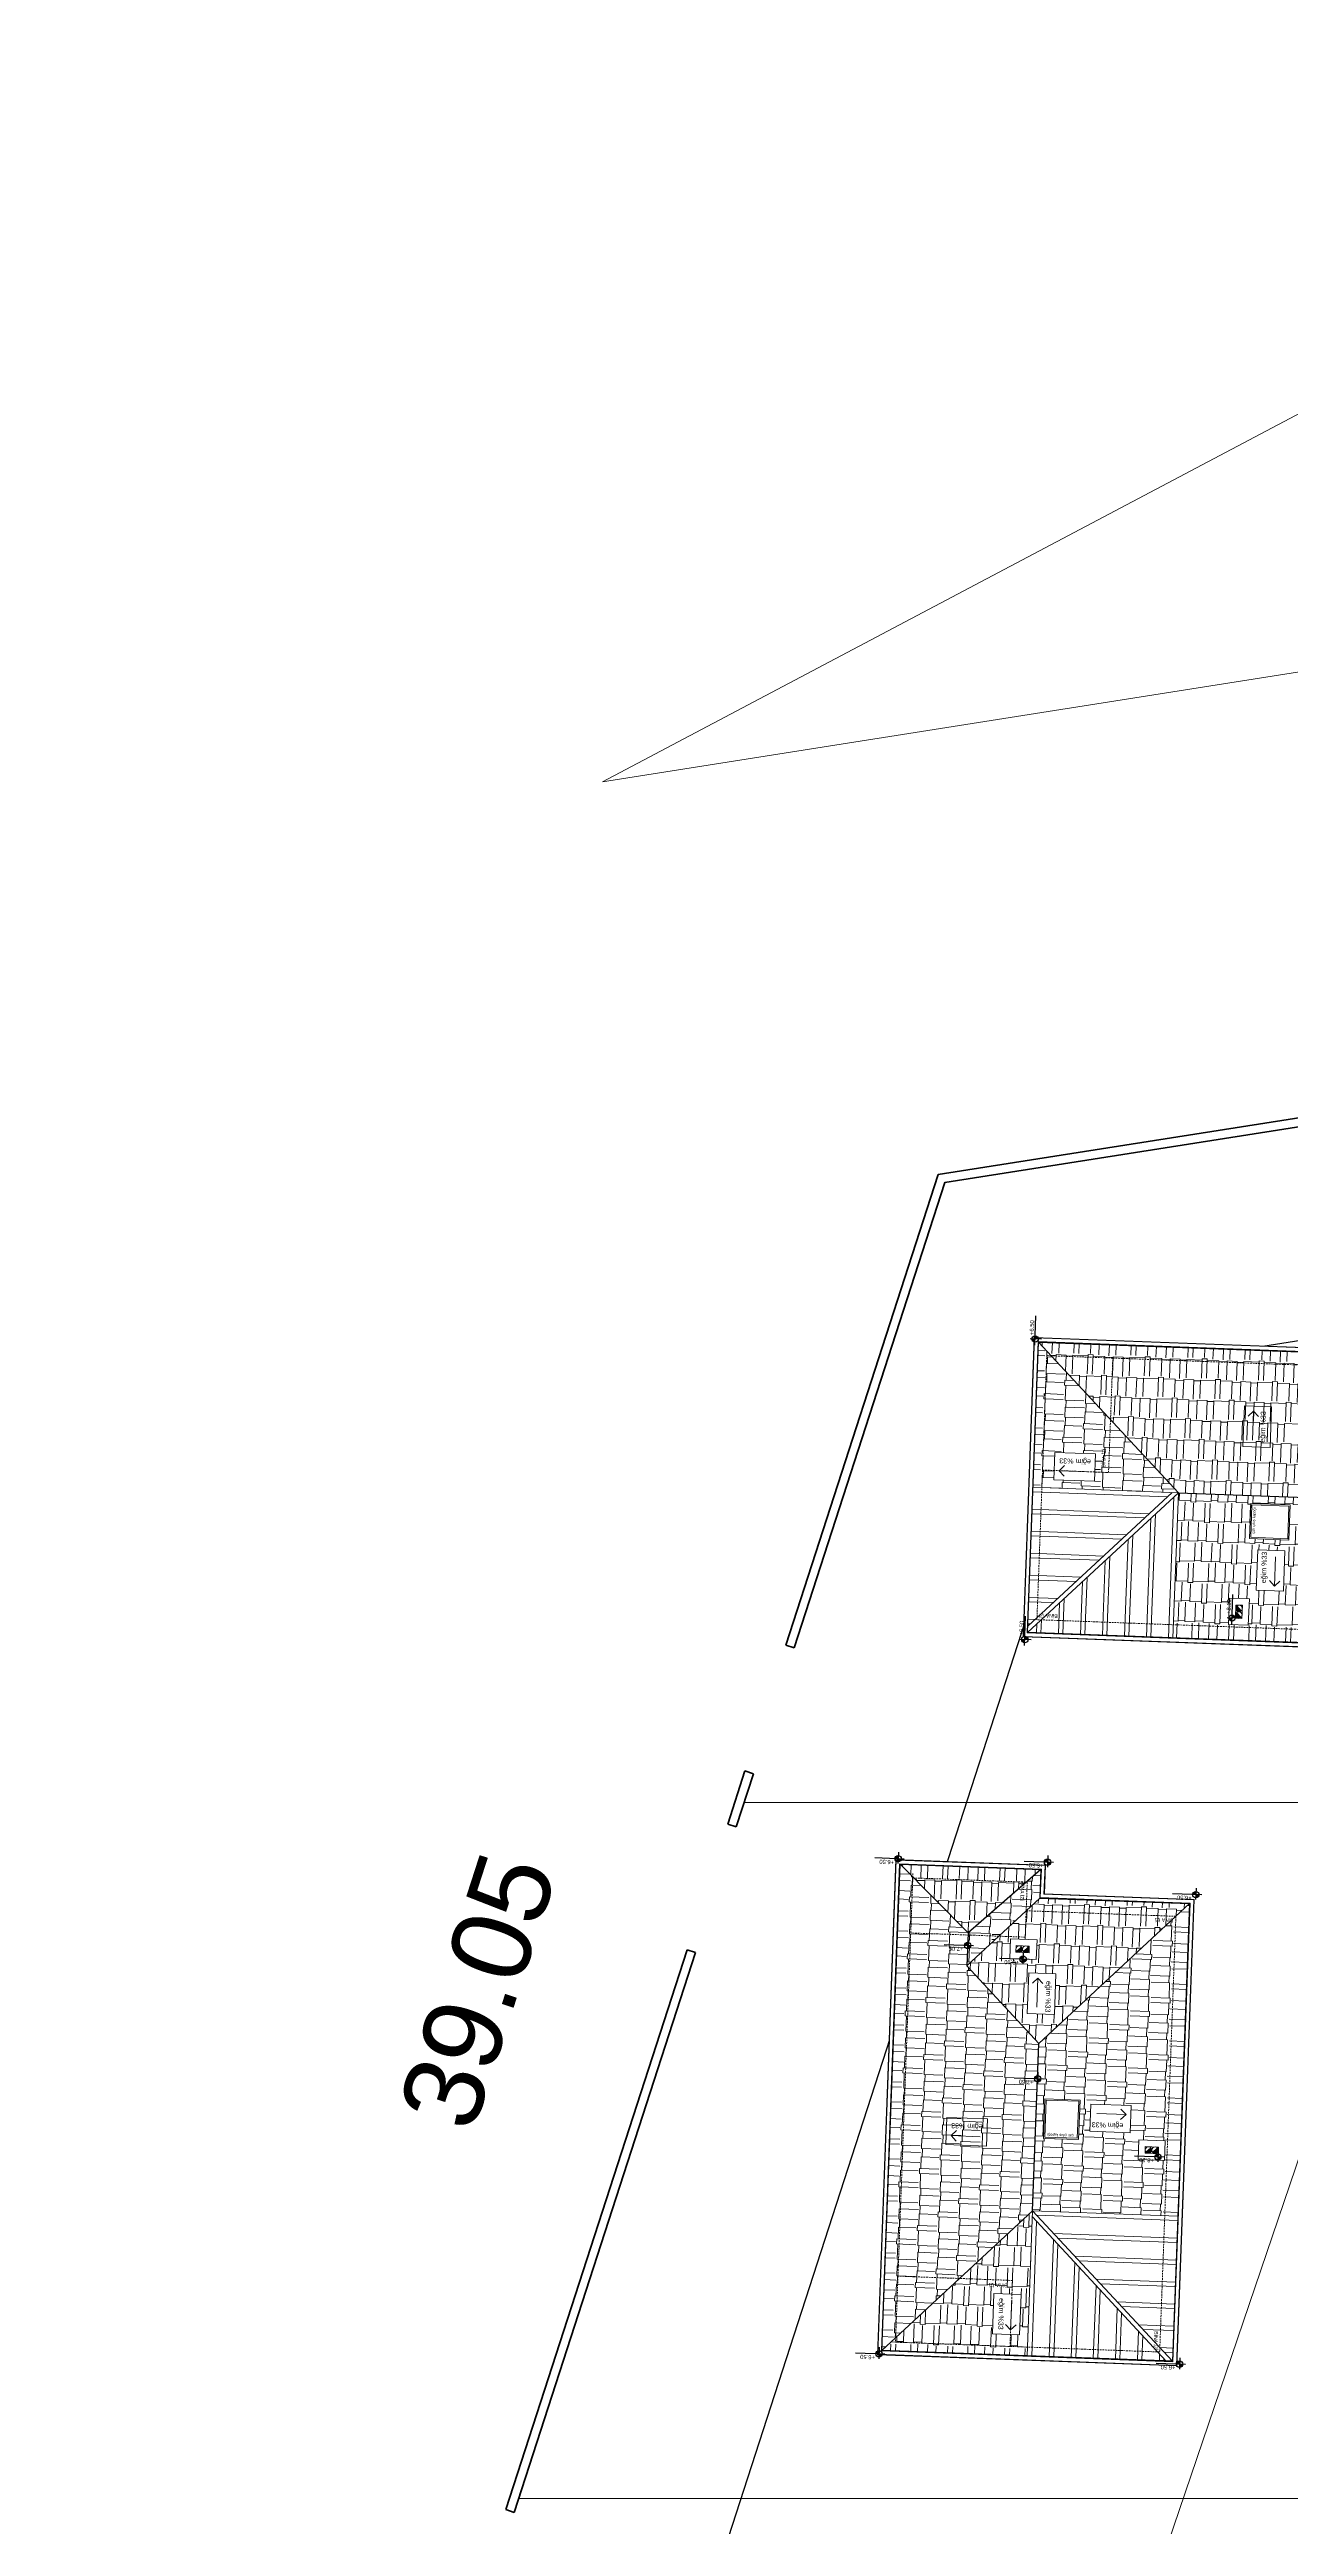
# Model space of a CAD drawing. Header units: centimetres. Extents: x 63871 to 181827, y -95930 to 42199.
# Drawn here: x 170158 to 172974, y -14451 to -8827 of the extents above; entities that cross this region are included whole.
import ezdxf
from ezdxf.enums import TextEntityAlignment as Align

# ---------------------------------------------------------------- set-up
doc = ezdxf.new("R2010")
doc.units = ezdxf.units.CM
doc.linetypes.add('11-021_500-SatisOfisi_220512$0${ Diamond }', pattern=[12, 4, -2, 2, 2, -2])
for name, color, linetype, lineweight in [('03_PARSEL_ALN_YENI', 40, 'Continuous', 0), ('A-AREA-IDEN', 7, 'Continuous', 9), ('ARA SINIRLAR', 225, 'Continuous', 15), ('Baca', 82, 'Continuous', 9), ('İz DÜŞÜMÜ', 7, '11-021_500-SatisOfisi_220512$0${ Diamond }', 18), ('OLUK', 222, 'Continuous', 15), ('PARSEL SINIRI', 12, 'Continuous', 50), ('ROL_CEPHE', 1, 'Continuous', 0), ('TARAMA', 251, 'Continuous', 5), ('Çatı', 144, 'Continuous', 30), ('ÇEKME MESAFESİ', 5, 'Continuous', 25)]:
    doc.layers.add(name, color=color, linetype=linetype, lineweight=lineweight)
doc.layers.add('KOT', color=171, linetype='Continuous')
doc.styles.add('Arial', font='Arial.ttf', dxfattribs={"height": 250})
doc.styles.add('Arial_1', font='Arial.ttf', dxfattribs={"height": 300})
doc.styles.add('MtXpl_Arial_Narrow_1', font='')
doc.styles.get("Standard").update_dxf_attribs({"font": 'Arial.ttf'})
doc.styles.get('MtXpl_Arial_Narrow_1').set_extended_font_data('Arial Narrow')
pattern_1 = [(177.87319, (370113.086, 14985.193), (-98.784803, -42.082955), [22.86, -19.05, 26.67, -11.43, 34.29, -15.24]), (177.87319, (370090.17, 14984.14), (-98.784803, -42.082955), [19.05, -72.39, 15.24, -22.86]), (177.87319, (370044.66, 14990.594), (-98.784803, -42.082955), [11.43, -118.11]), (267.87319, (370113.086, 14985.193), (30.6659616, -46.8903553), [43.815, -139.065]), (267.87319, (370090.242, 14986.04), (30.6659616, -46.8903553), [42.8625, -140.0175]), (267.87319, (370071.205, 14986.75), (30.6659616, -46.8903553), [40.005, -142.875]), (267.87319, (370044.66, 14990.594), (30.6659616, -46.8903553), [43.815, -139.065]), (267.87319, (370033.237, 14991.018), (30.6659616, -46.8903553), [43.815, -139.065]), (267.87319, (369998.865, 14989.435), (30.6659616, -46.8903553), [41.91, -140.97])]
pattern_2 = [(87.87319, (370113.086, 14985.193), (-42.082955, 98.784803), [22.86, -19.05, 26.67, -11.43, 34.29, -15.24]), (87.87319, (370112.03, 15008.11), (-42.082955, 98.784803), [19.05, -72.39, 15.24, -22.86]), (87.87319, (370118.487, 15053.62), (-42.082955, 98.784803), [11.43, -118.11]), (177.87319, (370113.086, 14985.193), (-46.8903553, -30.6659616), [43.815, -139.065]), (177.87319, (370113.934, 15008.038), (-46.8903553, -30.6659616), [42.8625, -140.0175]), (177.87319, (370114.64, 15027.074), (-46.8903553, -30.6659616), [40.005, -142.875]), (177.87319, (370118.487, 15053.62), (-46.8903553, -30.6659616), [43.815, -139.065]), (177.87319, (370118.91, 15065.042), (-46.8903553, -30.6659616), [43.815, -139.065]), (177.87319, (370117.328, 15099.415), (-46.8903553, -30.6659616), [41.91, -140.97])]

# ---------------------------------------------------------------- blocks, each defined once
blk = doc.blocks.new('afadfa')
at = {"layer": 'Baca'}
h = blk.add_hatch(color=0, dxfattribs=at)
h.dxf.hatch_style = 1
h.paths.add_polyline_path([(525548.6, 4261233.8, 0.670516), (525535.8, 4261228.6, 0.199315), (525538, 4261223.2)])
h = blk.add_hatch(color=0, dxfattribs=at)
h.dxf.hatch_style = 1
h.paths.add_polyline_path([(525563.7, 4261233.8, 0.675614), (525550.8, 4261228.6, 0.202965), (525553, 4261223.2)])
for p, q in [((525538, 4261223.2), (525548.6, 4261233.8)), ((525553, 4261223.2), (525563.7, 4261233.8))]:
    blk.add_line(p, q, dxfattribs=at)
blk.add_lwpolyline([(525535.8, 4261236.1), (525565.8, 4261236), (525565.8, 4261221), (525535.8, 4261221.1)], close=True, dxfattribs=at)
for centre in [(525543.3, 4261228.6), (525558.3, 4261228.6)]:
    blk.add_circle(centre, 7.5, dxfattribs=at)

msp = doc.modelspace()

# ---------------------------------------------------------------- linework, layer by layer
at = {"layer": '03_PARSEL_ALN_YENI'}
for p, q in [((171413, -10489.7), (174556.6, -8827)), ((174837, -9949.7), (171413, -10489.7))]:
    msp.add_line(p, q, dxfattribs=at)
at = {"layer": '03_PARSEL_ALN_YENI', "lineweight": 0}
for p, q in [((171413, -10489.7), (174556.6, -8827)), ((174837, -9949.7), (171413, -10489.7))]:
    msp.add_line(p, q, dxfattribs=at)
at = {"layer": 'ARA SINIRLAR', "color": 5}
for p, q in [((173833.2, -11140.8), (168894.4, -25693.1)), ((174536.3, -12807.5), (171734.3, -12807.5)), ((173999.8, -14388.1), (171222.5, -14388.1))]:
    msp.add_line(p, q, dxfattribs=at)
at = {"layer": 'PARSEL SINIRI'}
for p, q in [((171847.9, -12456.6), (171828.9, -12450.5)), ((171755.5, -12742), (171736.5, -12735.9)), ((171716.4, -12862.7), (171697.4, -12856.6)), ((171624, -13148.2), (171605, -13142)), ((171212.4, -14419.4), (171193.3, -14413.2))]:
    msp.add_line(p, q, dxfattribs=at)
for points in [[(175090.1, -11175.6), (174700.3, -11004.3), (172190.3, -11399.5), (171847.9, -12456.6)], [(175096.5, -11156.6), (174703, -10983.7), (172175, -11381.7)], [(172175, -11381.7), (171828.9, -12450.5)], [(171736.5, -12735.9), (171697.4, -12856.6)], [(171755.5, -12742), (171716.4, -12862.7)], [(171605, -13142), (171193.3, -14413.2)], [(171624, -13148.2), (171212.4, -14419.4)]]:
    msp.add_lwpolyline(points, dxfattribs=at)
at = {"layer": 'ÇEKME MESAFESİ'}
msp.add_lwpolyline([(177946.3, -29738.1), (178260.5, -22584.5), (178428.3, -18739.5), (178527.7, -16467.7), (178596.2, -14908.1), (178677.4, -13058.6), (178621.4, -12986.2), (177442.4, -12733.9), (177367, -12700.7), (174636, -11500.4), (172556.1, -11827.8), (171584.7, -14827.6), (170831.2, -17153.7), (170364.5, -18594.4), (169517.9, -21208.9), (168807.4, -23336.1), (167715.8, -26282.1)], dxfattribs=at)

# ---------------------------------------------------------------- texts
at = {"layer": 'ROL_CEPHE', "lineweight": 0}
msp.add_text('39.05', height=180, rotation=72.0572, dxfattribs=at).set_placement((171118, -13561.4))

# ---------------------------------------------------------------- next in the draw order: wipeouts: each hides what was drawn before it
for points in [[(173427, -12470.5), (172367.7, -12431.1), (172392.9, -11751.6), (173517.1, -11793.4), (173504.5, -12133.1), (173439.6, -12130.7)], [(172755.9, -13027.4), (172716.6, -14086.7), (172037.1, -14061.4), (172078.8, -12937.2), (172418.6, -12949.8), (172416.2, -13014.8)]]:
    msp.add_wipeout(points).dxf.layer = 'OLUK'

# ---------------------------------------------------------------- next in the draw order: hatches: boundary and pattern name
at = {"layer": 'KOT'}
h = msp.add_hatch(color=256, dxfattribs=at)
h.dxf.hatch_style = 1
h.paths.add_polyline_path([(172388.2, -11754.9, 0.402561), (172394.8, -11762.3), (172395.1, -11755.1)])
h = msp.add_hatch(color=256, dxfattribs=at)
h.dxf.hatch_style = 1
h.paths.add_polyline_path([(172395.2, -11748, 0.009987), (172394.9, -11747.9), (172394.7, -11755.1), (172402.1, -11755.4, 0.414214)])
h = msp.add_hatch(color=256, dxfattribs=at)
h.dxf.hatch_style = 1
h.paths.add_polyline_path([(172835.3, -12388.3, 0.402561), (172841.9, -12395.7), (172842.2, -12388.6)])
h = msp.add_hatch(color=256, dxfattribs=at)
h.dxf.hatch_style = 1
h.paths.add_polyline_path([(172842.3, -12381.4, 0.009987), (172842, -12381.4), (172841.7, -12388.5), (172849.2, -12388.8, 0.414214)])
h = msp.add_hatch(color=256, dxfattribs=at)
h.dxf.hatch_style = 1
h.paths.add_polyline_path([(172364.8, -12437.1, 0.402561), (172371.4, -12444.5), (172371.6, -12437.4)])
h = msp.add_hatch(color=256, dxfattribs=at)
h.dxf.hatch_style = 1
h.paths.add_polyline_path([(172371.8, -12430.2, 0.009987), (172371.5, -12430.2), (172371.2, -12437.4), (172378.7, -12437.7, 0.414214)])
h = msp.add_hatch(color=256, dxfattribs=at)
h.dxf.hatch_style = 1
h.paths.add_polyline_path([(172077, -12934.8, 0.009987), (172077, -12935.1), (172084.1, -12935.3), (172084.4, -12927.9, 0.414214)])
h = msp.add_hatch(color=256, dxfattribs=at)
h.dxf.hatch_style = 1
h.paths.add_polyline_path([(172083.9, -12941.8, 0.402561), (172091.3, -12935.2), (172084.2, -12934.9)])
h = msp.add_hatch(color=256, dxfattribs=at)
h.dxf.hatch_style = 1
h.paths.add_polyline_path([(172416, -12942.7, 0.009987), (172416, -12942.9), (172423.2, -12943.2), (172423.5, -12935.8, 0.414214)])
h = msp.add_hatch(color=256, dxfattribs=at)
h.dxf.hatch_style = 1
h.paths.add_polyline_path([(172422.9, -12949.7, 0.402561), (172430.3, -12943.1), (172423.2, -12942.8)])
h = msp.add_hatch(color=256, dxfattribs=at)
h.dxf.hatch_style = 1
h.paths.add_polyline_path([(172752.6, -13016.3, 0.009987), (172752.6, -13016.6), (172759.7, -13016.9), (172760, -13009.4, 0.414214)])
h = msp.add_hatch(color=256, dxfattribs=at)
h.dxf.hatch_style = 1
h.paths.add_polyline_path([(172759.5, -13023.3, 0.402561), (172766.9, -13016.7), (172759.7, -13016.5)])
h = msp.add_hatch(color=256, dxfattribs=at)
h.dxf.hatch_style = 1
h.paths.add_polyline_path([(172234.5, -13131.9, 0.009987), (172234.5, -13132.1), (172241.7, -13132.4), (172241.9, -13125, 0.414214)])
h = msp.add_hatch(color=256, dxfattribs=at)
h.dxf.hatch_style = 1
h.paths.add_polyline_path([(172241.4, -13138.9, 0.402561), (172248.8, -13132.3), (172241.7, -13132)])
h = msp.add_hatch(color=256, dxfattribs=at)
h.dxf.hatch_style = 1
h.paths.add_polyline_path([(172360.5, -13162.8, 0.009987), (172360.5, -13163.1), (172367.7, -13163.4), (172368, -13155.9, 0.414214)])
h = msp.add_hatch(color=256, dxfattribs=at)
h.dxf.hatch_style = 1
h.paths.add_polyline_path([(172367.4, -13169.8, 0.402561), (172374.8, -13163.2), (172367.7, -13162.9)])
h = msp.add_hatch(color=256, dxfattribs=at)
h.dxf.hatch_style = 1
h.paths.add_polyline_path([(172393.4, -13434.5, 0.009987), (172393.4, -13434.8), (172400.5, -13435.1), (172400.8, -13427.6, 0.414214)])
h = msp.add_hatch(color=256, dxfattribs=at)
h.dxf.hatch_style = 1
h.paths.add_polyline_path([(172400.3, -13441.5, 0.402561), (172407.7, -13434.9), (172400.6, -13434.6)])
h = msp.add_hatch(color=256, dxfattribs=at)
h.dxf.hatch_style = 1
h.paths.add_polyline_path([(172666.8, -13612.1, 0.009987), (172666.8, -13612.4), (172674, -13612.6), (172674.3, -13605.2, 0.414214)])
h = msp.add_hatch(color=256, dxfattribs=at)
h.dxf.hatch_style = 1
h.paths.add_polyline_path([(172673.7, -13619.1, 0.402561), (172681.2, -13612.5), (172674, -13612.2)])
h = msp.add_hatch(color=256, dxfattribs=at)
h.dxf.hatch_style = 1
h.paths.add_polyline_path([(172033.4, -14059.1, 0.009987), (172033.4, -14059.4), (172040.5, -14059.7), (172040.8, -14052.2, 0.414214)])
h = msp.add_hatch(color=256, dxfattribs=at)
h.dxf.hatch_style = 1
h.paths.add_polyline_path([(172040.3, -14066.1, 0.402561), (172047.7, -14059.5), (172040.6, -14059.3)])
h = msp.add_hatch(color=256, dxfattribs=at)
h.dxf.hatch_style = 1
h.paths.add_polyline_path([(172715.7, -14082.6, 0.009987), (172715.7, -14082.9), (172722.8, -14083.1), (172723.1, -14075.7, 0.414214)])
h = msp.add_hatch(color=256, dxfattribs=at)
h.dxf.hatch_style = 1
h.paths.add_polyline_path([(172722.6, -14089.6, 0.402561), (172730, -14083), (172722.8, -14082.7)])
at = {"layer": 'Çatı', "lineweight": 15}
h = msp.add_hatch(dxfattribs=at)
h.set_pattern_fill('AR-RSHKE', color=251, scale=0.15, angle=267.8732)
h.set_pattern_definition([(267.87319, (201439.547, -209827.646), (42.082954, -98.784804), [22.86, -19.05, 26.67, -11.43, 34.29, -15.24]), (267.87319, (201440.603, -209850.56), (42.082954, -98.784804), [19.05, -72.39, 15.24, -22.86]), (267.87319, (201434.147, -209896.072), (42.082954, -98.784804), [11.43, -118.11]), (357.87319, (201439.547, -209827.646), (46.8903556, 30.665961), [43.815, -139.065]), (357.87319, (201438.7, -209850.49), (46.8903556, 30.665961), [42.8625, -140.0175]), (357.87319, (201437.992, -209869.527), (46.8903556, 30.665961), [40.005, -142.875]), (357.87319, (201434.147, -209896.072), (46.8903556, 30.665961), [43.815, -139.065]), (357.87319, (201433.722, -209907.495), (46.8903556, 30.665961), [43.815, -139.065]), (357.87319, (201435.305, -209941.867), (46.8903556, 30.665961), [41.91, -140.97])])
h.paths.add_polyline_path([(172720.1, -12104), (172402.5, -11762), (172390.3, -12091.7)])
h.paths.add_polyline_path([(172529.8, -12077.9), (172437.7, -12074.4), (172440, -12012.7), (172532.1, -12016.1)], flags=16)
h.paths.add_polyline_path([(172524.7, -12022.1), (172447.4, -12019.3), (172446.6, -12043), (172523.8, -12045.8)], flags=8)
h.paths.add_polyline_path([(172556.7, -12049.8), (172558.2, -12008.7), (172543, -12008.1), (172541.4, -12049.2)], flags=24)
h = msp.add_hatch(dxfattribs=at)
h.set_pattern_fill('AR-RSHKE', color=251, scale=0.15, angle=177.8732)
h.set_pattern_definition([(177.87319, (201439.547, -209827.646), (-98.784804, -42.082954), [22.86, -19.05, 26.67, -11.43, 34.29, -15.24]), (177.87319, (201416.632, -209828.7), (-98.784804, -42.082954), [19.05, -72.39, 15.24, -22.86]), (177.87319, (201371.12, -209822.245), (-98.784804, -42.082954), [11.43, -118.11]), (267.87319, (201439.547, -209827.646), (30.665961, -46.8903556), [43.815, -139.065]), (267.87319, (201416.703, -209826.797), (30.665961, -46.8903556), [42.8625, -140.0175]), (267.87319, (201397.666, -209826.09), (30.665961, -46.8903556), [40.005, -142.875]), (267.87319, (201371.12, -209822.245), (30.665961, -46.8903556), [43.815, -139.065]), (267.87319, (201359.7, -209821.82), (30.665961, -46.8903556), [43.815, -139.065]), (267.87319, (201325.326, -209823.404), (30.665961, -46.8903556), [41.91, -140.97])])
h.paths.add_polyline_path([(173099.8, -12118.1), (173276, -11954.5), (173276, -11954.5), (173350.9, -11957.3), (173506.8, -11803), (172402.5, -11762), (172720.1, -12104)])
h = msp.add_hatch(dxfattribs=at)
h.set_pattern_fill('AR-RSHKE', color=251, scale=0.15, angle=357.8732)
h.set_pattern_definition([(357.87319, (201439.547, -209827.646), (98.784804, 42.082954), [22.86, -19.05, 26.67, -11.43, 34.29, -15.24]), (357.87319, (201462.46, -209826.59), (98.784804, 42.082954), [19.05, -72.39, 15.24, -22.86]), (357.87319, (201507.974, -209833.046), (98.784804, 42.082954), [11.43, -118.11]), (87.87319, (201439.547, -209827.646), (-30.665961, 46.8903556), [43.815, -139.065]), (87.87319, (201462.39, -209828.494), (-30.665961, 46.8903556), [42.8625, -140.0175]), (87.87319, (201481.428, -209829.2), (-30.665961, 46.8903556), [40.005, -142.875]), (87.87319, (201507.974, -209833.046), (-30.665961, 46.8903556), [43.815, -139.065]), (87.87319, (201519.396, -209833.47), (-30.665961, 46.8903556), [43.815, -139.065]), (87.87319, (201553.77, -209831.888), (-30.665961, 46.8903556), [41.91, -140.97])])
h.paths.add_polyline_path([(172720.1, -12104), (172707.8, -12433.8), (173417.3, -12460.1), (173099.8, -12118.1)])
h.paths.add_polyline_path([(172958.7, -12327.8), (172896.9, -12325.5), (172900.3, -12233.4), (172962.1, -12235.7)], flags=16)
h.paths.add_polyline_path([(172971.2, -12211.5), (172881.3, -12208.2), (172884.3, -12128.2), (172974.2, -12131.6)], flags=16)
h.paths.add_polyline_path([(172968.4, -12208.4), (172884.4, -12205.3), (172887.2, -12131.3), (172971.1, -12134.5)], flags=0)
h.paths.add_polyline_path([(172881.2, -12345.1), (172878.9, -12405.1), (172834, -12403.4), (172836.2, -12343.5)], flags=16)
h.paths.add_polyline_path([(172865.7, -12359.6), (172864.5, -12389.6), (172849.5, -12389), (172850.6, -12359)], flags=0)
h.paths.add_polyline_path([(172857.6, -12374.3, -1), (172857, -12389.3, -1), (172857.6, -12374.3, -1), (172858.1, -12359.3, -1)], flags=0)
h.paths.add_polyline_path([(172924.8, -12312.7), (172927.6, -12235.4), (172903.9, -12234.5), (172901, -12311.8)], flags=8)
h.paths.add_polyline_path([(172896.8, -12199.3), (172899.1, -12135.4), (172887.6, -12135), (172885.2, -12198.9)], flags=8)
h = msp.add_hatch(dxfattribs=at)
h.set_pattern_fill('AR-RSHKE', color=251, scale=0.15, angle=267.8732)
h.set_pattern_definition([(267.87319, (370113.086, 14985.193), (42.082955, -98.784803), [22.86, -19.05, 26.67, -11.43, 34.29, -15.24]), (267.87319, (370114.14, 14962.28), (42.082955, -98.784803), [19.05, -72.39, 15.24, -22.86]), (267.87319, (370107.685, 14916.767), (42.082955, -98.784803), [11.43, -118.11]), (357.87319, (370113.086, 14985.193), (46.8903553, 30.6659616), [43.815, -139.065]), (357.87319, (370112.238, 14962.35), (46.8903553, 30.6659616), [42.8625, -140.0175]), (357.87319, (370111.53, 14943.312), (46.8903553, 30.6659616), [40.005, -142.875]), (357.87319, (370107.685, 14916.767), (46.8903553, 30.6659616), [43.815, -139.065]), (357.87319, (370107.26, 14905.344), (46.8903553, 30.6659616), [43.815, -139.065]), (357.87319, (370108.844, 14870.972), (46.8903553, 30.6659616), [41.91, -140.97])])
h.paths.add_polyline_path([(172403.5, -13354.6), (172240, -13178.4), (172240, -13178.4), (172242.7, -13103.4), (172088.4, -12947.6), (172047.4, -14051.8), (172389.4, -13734.3)])
h = msp.add_hatch(dxfattribs=at)
h.set_pattern_fill('AR-RSHKE', color=251, scale=0.15, angle=177.8732)
h.set_pattern_definition(pattern_1)
h.paths.add_polyline_path([(172408.2, -12959.5), (172088.4, -12947.6), (172242.7, -13103.4)])
h.paths.add_polyline_path([(172360, -12984.9), (172358.4, -13025.9), (172373.7, -13026.5), (172375.2, -12985.5)], flags=24)
h = msp.add_hatch(dxfattribs=at)
h.set_pattern_fill('AR-RSHKE', color=251, scale=0.15, angle=447.8732)
h.set_pattern_definition(pattern_2)
h.paths.add_polyline_path([(172242.7, -13103.4), (172240, -13178.4), (172405.8, -13024.4), (172408.2, -12959.5)])
h.paths.add_polyline_path([(172360, -12984.9), (172358.4, -13025.9), (172373.7, -13026.5), (172375.2, -12985.5)], flags=25)
h = msp.add_hatch(dxfattribs=at)
h.set_pattern_fill('AR-RSHKE', color=251, scale=0.15, angle=177.8732)
h.set_pattern_definition(pattern_1)
h.paths.add_polyline_path([(172240, -13178.4), (172403.5, -13354.6), (172745.6, -13037), (172405.8, -13024.4)])
h.paths.add_polyline_path([(172337.7, -13162), (172339.4, -13117), (172399.3, -13119.2), (172397.7, -13164.2)], flags=16)
h.paths.add_polyline_path([(172351.2, -13147.5), (172351.7, -13132.4), (172381.7, -13133.6), (172381.2, -13148.6)], flags=0)
h.paths.add_polyline_path([(172351.5, -13140, -1), (172366.5, -13140.5, -1), (172381.4, -13141.1, -1), (172366.5, -13140.5, -1)], flags=0)
h.paths.add_polyline_path([(172380.5, -13194.4), (172442.3, -13196.7), (172438.9, -13288.8), (172377.1, -13286.5)], flags=16)
h.paths.add_polyline_path([(172414.4, -13209.5), (172411.6, -13286.8), (172435.3, -13287.7), (172438.1, -13210.4)], flags=8)
h.paths.add_polyline_path([(172712, -13068.6), (172670.9, -13067), (172670.4, -13082.2), (172711.4, -13083.8)], flags=25)
h = msp.add_hatch(dxfattribs=at)
h.set_pattern_fill('AR-RSHKE', color=251, scale=0.15, angle=447.8732)
h.set_pattern_definition(pattern_2)
h.paths.add_polyline_path([(172389.4, -13734.3), (172719.2, -13746.5), (172745.6, -13037), (172403.5, -13354.6)])
h.paths.add_polyline_path([(172613.2, -13495.7), (172610.9, -13557.4), (172518.9, -13554), (172521.1, -13492.3)], flags=16)
h.paths.add_polyline_path([(172497, -13483.1), (172493.6, -13573), (172413.7, -13570.1), (172417, -13480.1)], flags=16)
h.paths.add_polyline_path([(172493.9, -13486), (172490.7, -13569.9), (172416.8, -13567.2), (172419.9, -13483.2)], flags=0)
h.paths.add_polyline_path([(172630.6, -13573.2), (172690.5, -13575.4), (172688.9, -13620.4), (172628.9, -13618.1)], flags=16)
h.paths.add_polyline_path([(172645, -13588.7), (172675, -13589.9), (172674.4, -13604.9), (172644.5, -13603.7)], flags=0)
h.paths.add_polyline_path([(172659.7, -13596.8, -1), (172674.7, -13597.3, -1), (172659.7, -13596.8, -1), (172644.7, -13596.2, -1)], flags=0)
h.paths.add_polyline_path([(172598.1, -13529.6), (172520.9, -13526.7), (172520, -13550.4), (172597.3, -13553.3)], flags=8)
h.paths.add_polyline_path([(172484.8, -13557.6), (172420.9, -13555.2), (172420.5, -13566.8), (172484.4, -13569.1)], flags=8)
h = msp.add_hatch(dxfattribs=at)
h.set_pattern_fill('AR-RSHKE', color=251, scale=0.15, angle=357.8732)
h.set_pattern_definition([(357.87319, (370113.086, 14985.193), (98.784803, 42.082955), [22.86, -19.05, 26.67, -11.43, 34.29, -15.24]), (357.87319, (370136, 14986.25), (98.784803, 42.082955), [19.05, -72.39, 15.24, -22.86]), (357.87319, (370181.513, 14979.793), (98.784803, 42.082955), [11.43, -118.11]), (87.87319, (370113.086, 14985.193), (-30.6659616, 46.8903553), [43.815, -139.065]), (87.87319, (370135.93, 14984.345), (-30.6659616, 46.8903553), [42.8625, -140.0175]), (87.87319, (370154.967, 14983.638), (-30.6659616, 46.8903553), [40.005, -142.875]), (87.87319, (370181.513, 14979.793), (-30.6659616, 46.8903553), [43.815, -139.065]), (87.87319, (370192.935, 14979.37), (-30.6659616, 46.8903553), [43.815, -139.065]), (87.87319, (370227.307, 14980.95), (-30.6659616, 46.8903553), [41.91, -140.97])])
h.paths.add_polyline_path([(172389.4, -13734.3), (172047.4, -14051.8), (172377.2, -14064.1)])
h.paths.add_polyline_path([(172363.3, -13924.5), (172359.9, -14016.6), (172298.1, -14014.3), (172301.6, -13922.2)], flags=16)
h.paths.add_polyline_path([(172307.6, -13929.7), (172304.7, -14006.9), (172328.4, -14007.8), (172331.3, -13930.5)], flags=8)
h.paths.add_polyline_path([(172335.2, -13897.7), (172294.1, -13896.1), (172293.6, -13911.4), (172334.6, -13912.9)], flags=24)

# ---------------------------------------------------------------- next in the draw order: linework, layer by layer
at = {"layer": 'A-AREA-IDEN'}
for p, q in [((172890.5, -11918.7), (172878.2, -11930.1)), ((172888.1, -11984.9), (172890.5, -11918.7)), ((172890.5, -11918.7), (172902, -11931)), ((172449.6, -12054), (172461.9, -12042.5)), ((172515.8, -12056.4), (172449.6, -12054)), ((172449.6, -12054), (172461, -12066.3)), ((172940.6, -12249.7), (172938.2, -12315.9)), ((172938.2, -12315.9), (172926.8, -12303.6)), ((172938.2, -12315.9), (172950.5, -12304.5)), ((172401, -13206.3), (172388.7, -13217.7)), ((172398.6, -13272.5), (172401, -13206.3)), ((172401, -13206.3), (172412.4, -13218.6)), ((172204.1, -13563.8), (172216.4, -13552.4)), ((172535.1, -13513.7), (172601.4, -13516.2)), ((172601.4, -13516.2), (172589, -13527.6)), ((172601.4, -13516.2), (172589.9, -13503.9)), ((172270.4, -13566.3), (172204.1, -13563.8)), ((172204.1, -13563.8), (172215.5, -13576.1)), ((172341.9, -13938.5), (172339.4, -14004.8)), ((172339.4, -14004.8), (172328, -13992.4)), ((172339.4, -14004.8), (172351.7, -13993.3))]:
    msp.add_line(p, q, dxfattribs=at)
for points in [[(172866.6, -11998.9), (172870.1, -11906.8), (172931.8, -11909.1), (172928.4, -12001.2)], [(172529.8, -12077.9), (172437.7, -12074.4), (172440, -12012.7), (172532.1, -12016.1)], [(172881.3, -12208.2), (172884.3, -12128.2), (172974.2, -12131.6), (172971.2, -12211.5)], [(172884.4, -12205.3), (172887.2, -12131.3), (172971.1, -12134.5), (172968.4, -12208.4)], [(172962.1, -12235.7), (172958.7, -12327.8), (172896.9, -12325.5), (172900.3, -12233.4)], [(172377.1, -13286.5), (172380.5, -13194.4), (172442.3, -13196.7), (172438.9, -13288.8)], [(172493.6, -13573), (172413.7, -13570.1), (172417, -13480.1), (172497, -13483.1)], [(172490.7, -13569.9), (172416.8, -13567.2), (172419.9, -13483.2), (172493.9, -13486)], [(172521.1, -13492.3), (172613.2, -13495.7), (172610.9, -13557.4), (172518.9, -13554)], [(172284.3, -13587.7), (172192.2, -13584.3), (172194.5, -13522.6), (172286.6, -13526)], [(172363.3, -13924.5), (172359.9, -14016.6), (172298.1, -14014.3), (172301.6, -13922.2)]]:
    msp.add_lwpolyline(points, close=True, dxfattribs=at)
at = {"layer": 'Baca'}
for points in [[(172878.9, -12405.1), (172881.2, -12345.1), (172836.2, -12343.5), (172834, -12403.4)], [(172399.3, -13119.2), (172339.4, -13117), (172337.7, -13162), (172397.7, -13164.2)], [(172690.5, -13575.4), (172630.6, -13573.2), (172628.9, -13618.1), (172688.9, -13620.4)]]:
    msp.add_lwpolyline(points, close=True, dxfattribs=at)
at = {"layer": 'İz DÜŞÜMÜ'}
for p, q in [((172411.8, -12052.5), (172421.4, -11792.7)), ((172571.3, -11798.3), (172421.4, -11792.7)), ((172083.7, -13883), (172078.1, -14032.9)), ((172338, -14042.6), (172078.1, -14032.9))]:
    msp.add_line(p, q, dxfattribs=at)
for points in [[(173401.1, -12089.3), (173341.1, -12087), (173350.8, -11827.2), (173475.7, -11831.9), (173466, -12091.7), (173401.1, -12089.3), (173388.5, -12429), (172399.1, -12392.3), (172411.8, -12052.5), (172561.7, -12058.1), (172571.3, -11798.3), (173485.7, -11832.2)], [(172374.7, -13053.3), (172372.5, -13113.2), (172112.7, -13103.6), (172117.3, -12978.7), (172377.1, -12988.3), (172374.7, -13053.3), (172714.5, -13065.9), (172677.7, -14055.2), (172338, -14042.6), (172343.5, -13892.7), (172083.7, -13883), (172117.7, -12968.7)]]:
    msp.add_lwpolyline(points, dxfattribs=at)
at = {"layer": 'KOT'}
for p, q in [((172409.8, -11755.7), (172383.7, -11754.7)), ((172394.2, -11768.7), (172396.7, -11702)), ((172841.2, -12402.2), (172843.7, -12335.4)), ((172370.7, -12451), (172373.2, -12384.2)), ((172856.8, -12389.1), (172830.8, -12388.1)), ((172386.3, -12437.9), (172360.2, -12437)), ((172097.8, -12935.8), (172031, -12933.4)), ((172084.7, -12920.3), (172083.7, -12946.3)), ((172423.7, -12928.1), (172422.8, -12954.2)), ((172436.8, -12943.7), (172370, -12941.2)), ((172773.3, -13017.4), (172706.6, -13014.9)), ((172760.3, -13001.8), (172759.3, -13027.8)), ((172255.3, -13132.9), (172188.5, -13130.4)), ((172242.2, -13117.3), (172241.3, -13143.4)), ((172368.2, -13148.3), (172367.3, -13174.3)), ((172381.3, -13163.9), (172314.5, -13161.4)), ((172414.2, -13435.6), (172347.4, -13433.1)), ((172401.1, -13420), (172400.1, -13446)), ((172687.6, -13613.1), (172620.8, -13610.6)), ((172674.5, -13597.5), (172673.6, -13623.6)), ((172054.2, -14060.2), (171987.4, -14057.7)), ((172041.1, -14044.6), (172040.1, -14070.6)), ((172736.5, -14083.6), (172669.7, -14081.2)), ((172723.4, -14068.1), (172722.4, -14094.1))]:
    msp.add_line(p, q, dxfattribs=at)
for centre in [(172395, -11755.1), (172842, -12388.6), (172371.5, -12437.4), (172084.2, -12935.1), (172423.2, -12942.9), (172759.7, -13016.6), (172241.7, -13132.1), (172367.7, -13163.1), (172400.6, -13434.8), (172674, -13612.3), (172040.6, -14059.4), (172722.8, -14082.8)]:
    msp.add_circle(centre, 7.17, dxfattribs=at)
at = {"layer": 'OLUK'}
for points in [[(173504.5, -12133.1), (173439.6, -12130.7), (173427, -12470.5), (172367.7, -12431.1), (172392.9, -11751.6), (173517.1, -11793.4)], [(173503.6, -12132.1), (173438.6, -12129.7), (173426, -12469.4), (172368.7, -12430.2), (172393.9, -11752.6), (173516.1, -11794.3)], [(173495.9, -12123.8), (173430.9, -12121.4), (173418.3, -12461.2), (172377, -12422.5), (172401.6, -11760.9), (173507.8, -11802)], [(172418.6, -12949.8), (172416.2, -13014.8), (172755.9, -13027.4), (172716.6, -14086.7), (172037.1, -14061.4), (172078.8, -12937.2)], [(172417.5, -12950.8), (172415.1, -13015.7), (172754.9, -13028.4), (172715.6, -14085.6), (172038.1, -14060.5), (172079.8, -12938.3)], [(172409.2, -12958.5), (172406.8, -13023.4), (172746.6, -13036.1), (172707.9, -14077.3), (172046.4, -14052.8), (172087.5, -12946.5)]]:
    msp.add_lwpolyline(points, close=True, dxfattribs=at)
at = {"layer": 'TARAMA'}
for p, q in [((172720.1, -12104), (172390.3, -12091.7)), ((172720.1, -12104), (172378, -12421.5)), ((172378.6, -12407.4), (172705.9, -12103.5)), ((172654.1, -12151.6), (172388.4, -12141.7)), ((172695.6, -12113.1), (172389.9, -12101.7)), ((172709.7, -12113.6), (172697.8, -12433.4)), ((172720.1, -12104), (172707.8, -12433.8)), ((172591.9, -12209.3), (172386.2, -12201.7)), ((172602.3, -12199.7), (172386.6, -12191.7)), ((172643.7, -12161.2), (172388.1, -12151.7)), ((172616.4, -12200.2), (172607.9, -12430.1)), ((172657.9, -12161.7), (172647.9, -12431.5)), ((172668.2, -12152.1), (172657.9, -12431.9)), ((172540.1, -12257.4), (172384.4, -12251.6)), ((172550.5, -12247.8), (172384.7, -12241.6)), ((172554.2, -12257.9), (172547.9, -12427.8)), ((172564.6, -12248.3), (172557.9, -12428.2)), ((172606.1, -12209.8), (172597.9, -12429.7)), ((172488.3, -12305.5), (172382.5, -12301.6)), ((172498.7, -12295.9), (172382.9, -12291.6)), ((172502.4, -12306.1), (172498, -12426)), ((172512.8, -12296.4), (172508, -12426.3)), ((172436.5, -12353.6), (172380.6, -12351.6)), ((172446.8, -12344), (172381, -12341.6)), ((172450.6, -12354.2), (172448, -12424.1)), ((172461, -12344.5), (172458, -12424.5)), ((172384.6, -12401.8), (172378.8, -12401.5)), ((172395, -12392.1), (172379.2, -12391.5)), ((172398.8, -12402.3), (172398, -12422.3)), ((172409.1, -12392.7), (172408, -12422.6)), ((172389.4, -13734.3), (172377.2, -14064.1)), ((172398.5, -13758.8), (172387.2, -14064.4)), ((172692.8, -14075.8), (172388.9, -13748.4)), ((172389.4, -13734.3), (172707, -14076.3)), ((172389.4, -13734.3), (172719.2, -13746.5)), ((172399.1, -13744.7), (172718.8, -13756.5)), ((172437, -13800.2), (172427.2, -14065.9)), ((172446.6, -13810.6), (172437.1, -14066.3)), ((172437.5, -13786.1), (172717.4, -13796.5)), ((172447.2, -13796.5), (172717, -13806.5)), ((172485.1, -13852.1), (172477.1, -14067.8)), ((172485.7, -13837.9), (172715.5, -13846.5)), ((172494.8, -13862.4), (172487.1, -14068.1)), ((172495.3, -13848.3), (172715.1, -13856.5)), ((172533.8, -13889.8), (172713.6, -13896.4)), ((172533.2, -13903.9), (172527.1, -14069.6)), ((172542.9, -13914.2), (172537.1, -14070)), ((172543.4, -13900.1), (172713.3, -13906.4)), ((172581.9, -13941.6), (172711.8, -13946.4)), ((172581.4, -13955.7), (172577.1, -14071.5)), ((172591, -13966.1), (172587, -14071.9)), ((172591.5, -13951.9), (172711.4, -13956.4)), ((172630, -13993.4), (172709.9, -13996.4)), ((172639.6, -14003.8), (172709.6, -14006.4)), ((172629.5, -14007.5), (172627, -14073.3)), ((172639.1, -14017.9), (172637, -14073.7)), ((172677.6, -14059.3), (172677, -14075.2)), ((172678.1, -14045.2), (172708.1, -14046.3)), ((172687.7, -14055.6), (172707.7, -14056.3)), ((172687.2, -14069.7), (172687, -14075.6))]:
    msp.add_line(p, q, dxfattribs=at)
at = {"layer": 'Çatı'}
for p, q in [((172720.1, -12104), (172402.5, -11762)), ((172378, -12421.5), (172720.1, -12104)), ((172720.1, -12104), (173099.8, -12118.1)), ((172242.7, -13103.4), (172088.4, -12947.6)), ((172408.2, -12959.5), (172242.7, -13103.4)), ((172240, -13178.4), (172405.8, -13024.4)), ((172403.5, -13354.6), (172745.6, -13037)), ((172242.7, -13103.4), (172240, -13178.4)), ((172403.5, -13354.6), (172240, -13178.4)), ((172389.4, -13734.3), (172403.5, -13354.6)), ((172389.4, -13734.3), (172047.4, -14051.8)), ((172707, -14076.3), (172389.4, -13734.3))]:
    msp.add_line(p, q, dxfattribs=at)
for points in [[(173494.9, -12122.8), (173429.9, -12120.4), (173417.3, -12460.1), (172378, -12421.5), (172402.5, -11762), (173506.8, -11803)], [(172408.2, -12959.5), (172405.8, -13024.4), (172745.6, -13037), (172707, -14076.3), (172047.4, -14051.8), (172088.4, -12947.6)]]:
    msp.add_lwpolyline(points, close=True, dxfattribs=at)

# ---------------------------------------------------------------- next in the draw order: block references
at = {"layer": 'Baca'}
for p, rotation in [((4411646.8, -695702.9), 87.87318910166643), ((855695, 4225648.8), 177.8731895439683), ((855988.3, 4225192.5), 177.8731895439683)]:
    msp.add_blockref('afadfa', p, dxfattribs=dict(at, rotation=rotation))

# ---------------------------------------------------------------- next in the draw order: texts
at = {"style": 'MtXpl_Arial_Narrow_1'}
for rotation, p in [(87.8302, (172554.2, -12047.1)), (177.8302, (172446.3, -12380.1)), (267.8302, (172362.5, -12987.5)), (177.8302, (172709.3, -13071)), (177.8302, (172332.6, -13900.1)), (267.8302, (172665.5, -14008))]:
    msp.add_text('BİNA İZİ', height=8.32, rotation=rotation, dxfattribs=at).set_placement(p)
at = {"layer": 'A-AREA-IDEN', "style": 'Arial_1'}
for rotation, p in [(87.8732, (172894.3, -12167.3)), (177.8732, (172452.7, -13560.1))]:
    msp.add_text('çatı çıkış kapağı', height=5.953, rotation=rotation, dxfattribs=at).set_placement(p, align=Align.CENTER)
at = {"layer": 'A-AREA-IDEN', "char_height": 11.52, "width": 136.287, "attachment_point": 2, "line_spacing_factor": 0.941778, "style": 'Arial'}
for insert, rotation in [((172906, -11954.5), 87.8732), ((172485.5, -12038.5), 177.8732), ((172908.4, -12273.5), 87.8732), ((172430.8, -13248.7), 267.8732), ((172240, -13548.3), 177.8732), ((172558.9, -13546), 177.8732), ((172323.9, -13968.9), 267.8732)]:
    msp.add_mtext('eğim %33', dxfattribs=dict(at, insert=insert, rotation=rotation))
at = {"layer": 'KOT', "char_height": 9.45, "width": 57.696, "attachment_point": 2, "line_spacing_factor": 0.941778, "style": 'Arial_1'}
for s, insert, rotation in [('+6.50', (172382.9, -11728.9), 87.8732), ('+8.10', (172829.9, -12362.4), 87.8732), ('+6.50', (172359.4, -12411.2), 87.8732), ('+6.50', (172058, -12947.2), 177.8732), ('+6.50', (172397, -12955), 177.8732), ('+6.50', (172733.5, -13028.7), 177.8732), ('+7.05', (172215.5, -13144.2), 177.8732), ('+8.10', (172341.5, -13175.2), 177.8732), ('+7.60', (172374.4, -13446.9), 177.8732), ('+8.10', (172647.8, -13624.5), 177.8732), ('+6.50', (172014.4, -14071.5), 177.8732), ('+6.50', (172696.6, -14095), 177.8732)]:
    msp.add_mtext(s, dxfattribs=dict(at, insert=insert, rotation=rotation))

doc.saveas('drawing.dxf')
